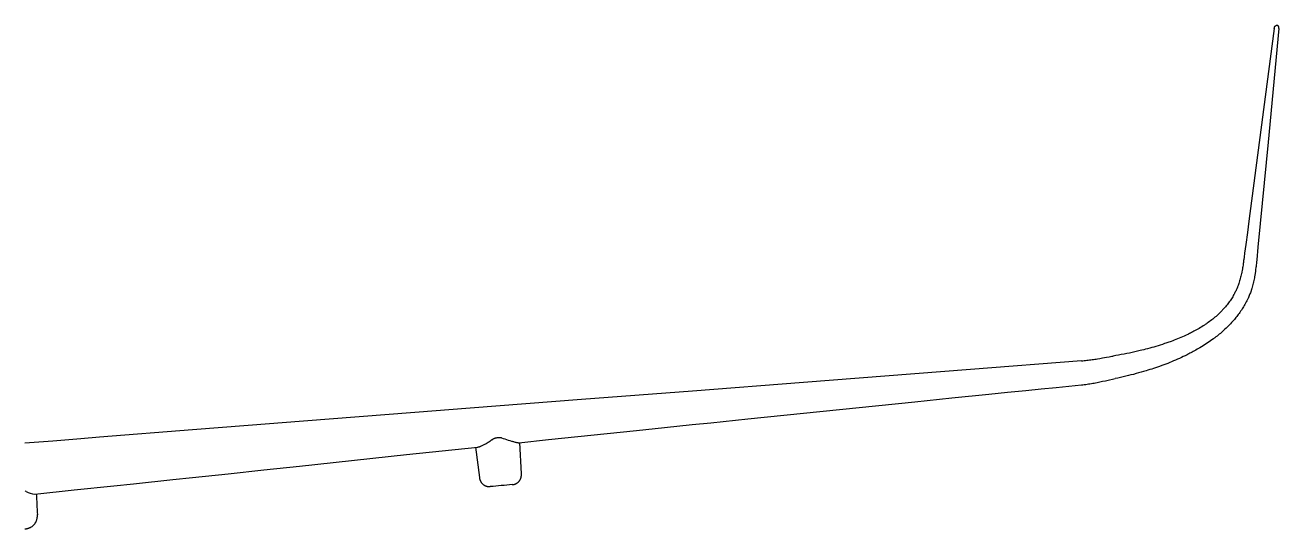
# Model space of a CAD drawing. Extents: x -62750 to 17911, y -49048 to 6133.
# Drawn here: x 8569 to 17911, y -2630 to 1124 of the extents above; entities that cross this region are included whole.
import ezdxf

# ---------------------------------------------------------------- set-up
doc = ezdxf.new("R2010")
doc.units = 0
doc.layers.get('0').update_dxf_attribs({"linetype": 'CONTINUOUS'})

msp = doc.modelspace()

# ---------------------------------------------------------------- linework, layer by layer
at = {"color": 7}
for p, q in [((11925.5, -2022.1), (11953.5, -2246.9)), ((12267.1, -2218.7), (12254.6, -1987.2))]:
    msp.add_line(p, q, dxfattribs=at)
at = {"color": 7, "ltscale": 0.000598643}
msp.add_line((11953.1, -2242.4), (11953.1, -2242.4), dxfattribs=at)
at = {"color": 7, "ltscale": 0.000385296}
msp.add_line((12034.9, -2315.2), (12034.9, -2315.2), dxfattribs=at)
at = {"color": 7, "ltscale": 0.000373114}
msp.add_line((8658.7, -2499.2), (8658.7, -2499.2), dxfattribs=at)
msp.add_line((8658.7, -2499.2), (8658.7, -2499.2), dxfattribs=at)
at = {"color": 7}
for points in [[(17875.8, 1096.9), (17876.4, 1101.1), (17877, 1104.2), (17877.5, 1106.7), (17877.9, 1108.4), (17878.5, 1110), (17879, 1111.2), (17879.5, 1112.2), (17880.1, 1113.2), (17880.8, 1114.2), (17881.5, 1115), (17882.6, 1116), (17883.4, 1116.7), (17884.4, 1117.5), (17885.5, 1118.3), (17886.6, 1119), (17887.8, 1119.8), (17888.9, 1120.5), (17890.2, 1121.2), (17892, 1122.1), (17893.1, 1122.6), (17894.1, 1123), (17895.1, 1123.3), (17895.9, 1123.4), (17896.7, 1123.5), (17897.4, 1123.5)], [(17897.4, 1123.5), (17898.1, 1123.4), (17899.1, 1123.1), (17900.3, 1122.6), (17900.7, 1122.4), (17901, 1122.2), (17901.3, 1122)], [(17910.4, 1099.1), (17910.6, 1101.4), (17910.7, 1103.4), (17910.6, 1105.2), (17910.5, 1106.1), (17910.3, 1107.6), (17910, 1109), (17909.5, 1110.3), (17909, 1111.4), (17908.3, 1112.6), (17907.9, 1113.2), (17907.2, 1114.2), (17906.4, 1115.2), (17905.6, 1116.1), (17903.8, 1118.1), (17901.7, 1120.2), (17900.1, 1121.7)], [(17901.3, 1122), (17901.5, 1121.7), (17901.6, 1121.3), (17901.8, 1120.7), (17901.9, 1120.1)], [(17901.3, 1122), (17901.4, 1121.8), (17901.6, 1121.6), (17901.6, 1121.3), (17901.7, 1120.9), (17901.9, 1120.1)], [(17875.8, 1096.9), (17833.9, 778.7), (17686.8, -336.5), (17675.5, -422.1), (17663.6, -512.4), (17655.4, -575), (17651.3, -606.2), (17649, -623.2), (17647.9, -631.7), (17646.1, -644.4), (17644.7, -654), (17643.3, -663.5), (17641.1, -677.8), (17639.9, -684.9), (17638.7, -692), (17636.7, -703.9), (17634.4, -715.7), (17633.2, -721.6), (17632, -727.5), (17630, -737), (17627.8, -746.4), (17625.6, -755.7), (17623.1, -765), (17621.9, -769.7), (17620.5, -774.3), (17617.9, -783.1), (17615.2, -791.9), (17612.3, -800.6), (17609.3, -809.2), (17606.1, -817.8), (17602.8, -826.3), (17601, -830.6), (17599.3, -834.8), (17596.9, -840.5), (17594.4, -846), (17591.9, -851.6), (17588.9, -857.8), (17585.9, -864), (17582.8, -870.1), (17579.7, -876.2), (17577.5, -880.3), (17575.3, -884.3), (17570.8, -892.3), (17566.2, -900.2), (17561.4, -908), (17556.5, -915.7), (17551.5, -923.4), (17546.3, -931), (17541, -938.5), (17535.6, -945.9), (17530.1, -953.2), (17524.5, -960.4), (17518.7, -967.6), (17512.9, -974.6), (17506.9, -981.6), (17500.9, -988.4), (17496.2, -993.6), (17491.5, -998.6), (17486.8, -1003.7), (17483.2, -1007.4), (17479.6, -1011.1), (17475.9, -1014.8), (17472.3, -1018.4), (17464.8, -1025.6), (17457.3, -1032.7), (17449.6, -1039.7), (17441.9, -1046.6), (17433.9, -1053.4), (17425.9, -1060.1), (17417.8, -1066.7), (17409.6, -1073.2), (17401.3, -1079.6), (17392.9, -1085.8), (17384.4, -1092), (17375.9, -1098.1), (17371, -1101.4), (17366.1, -1104.8), (17361.2, -1108.1), (17356.2, -1111.5), (17346.2, -1118), (17336.1, -1124.3), (17326, -1130.6), (17315.8, -1136.7), (17305.5, -1142.7), (17296.3, -1147.8), (17287.2, -1152.9), (17277.9, -1157.9), (17268.7, -1162.8), (17260.4, -1167.1), (17252.1, -1171.3), (17243.7, -1175.4), (17237.5, -1178.5), (17231.2, -1181.5), (17218.6, -1187.4), (17205.9, -1193.2), (17193.2, -1198.9), (17180.4, -1204.4), (17167.5, -1209.8), (17154.6, -1215.1), (17142.8, -1219.8), (17131, -1224.4), (17119.2, -1228.9), (17107.3, -1233.3), (17099.3, -1236.2), (17091.4, -1239), (17083.4, -1241.8), (17075.4, -1244.6), (17067.3, -1247.4), (17059.3, -1250.1), (17043.1, -1255.4), (17026.9, -1260.6), (17010.7, -1265.6), (16994.4, -1270.5), (16978.9, -1275), (16963.4, -1279.4), (16947.8, -1283.8), (16932.2, -1287.9), (16916.6, -1292), (16903.4, -1295.4), (16890.2, -1298.7), (16877, -1301.9), (16867.1, -1304.2), (16857.2, -1306.6), (16837.3, -1311.1), (16817.2, -1315.5), (16797.1, -1319.8), (16776.9, -1323.9), (16756.7, -1327.9), (16736.5, -1331.7), (16716.1, -1335.5), (16695.8, -1339), (16675.5, -1342.5)], [(17910.4, 1099.1), (17829.3, 251.1), (17771.2, -353.6), (17754, -532.1), (17745, -625.5), (17743.3, -642.8), (17742.5, -651.4), (17741.1, -664.4), (17740.1, -674.1), (17739, -683.8), (17737.3, -698.4), (17736.4, -705.7), (17735.5, -712.9), (17733.7, -725.5), (17732.8, -732), (17731.8, -738.5), (17730.8, -744.5), (17729.8, -750.5), (17728, -760.5), (17726.1, -770.4), (17724.1, -780.4), (17721.9, -790.3), (17720.8, -795.2), (17719.6, -800.1), (17717.2, -809.7), (17714.6, -819.3), (17711.9, -828.8), (17709, -838.3), (17707.5, -843.1), (17706, -847.8), (17704.4, -852.5), (17702.8, -857.2), (17700.3, -864.2), (17697.7, -871.1), (17695.1, -878.1), (17692.3, -885), (17689.5, -892), (17686.5, -898.9), (17683.5, -905.7), (17680.4, -912.6), (17678.3, -917.1), (17676.1, -921.6), (17673.9, -926.1), (17671.7, -930.6), (17667.1, -939.6), (17662.4, -948.4), (17657.5, -957.2), (17652.6, -965.9), (17647.4, -974.6), (17642.1, -983.2), (17636.7, -991.7), (17631.2, -1000.1), (17625.5, -1008.5), (17619.8, -1016.8), (17613.9, -1025), (17607.9, -1033.1), (17601.8, -1041.2), (17596.2, -1048.4), (17590.4, -1055.5), (17584.7, -1062.6), (17578.8, -1069.6), (17572.8, -1076.5), (17569.1, -1080.8), (17565.3, -1085.1), (17557.6, -1093.6), (17549.8, -1101.9), (17541.9, -1110.2), (17533.8, -1118.4), (17525.6, -1126.6), (17517.3, -1134.6), (17508.8, -1142.6), (17500.3, -1150.4), (17491.7, -1158.1), (17483, -1165.7), (17474.2, -1173.2), (17466.1, -1180), (17457.9, -1186.7), (17449.6, -1193.3), (17441.3, -1199.8), (17432.9, -1206.2), (17427.7, -1210.2), (17422.4, -1214.1), (17411.7, -1221.9), (17401, -1229.6), (17390, -1237.2), (17379, -1244.7), (17367.8, -1252.1), (17356.6, -1259.4), (17345.3, -1266.5), (17334, -1273.5), (17322.5, -1280.4), (17312.5, -1286.4), (17302.4, -1292.2), (17292.2, -1298), (17282, -1303.7), (17272.9, -1308.7), (17263.7, -1313.6), (17254.5, -1318.5), (17247.6, -1322.1), (17240.7, -1325.7), (17233.7, -1329.2), (17226.6, -1332.8), (17212.5, -1339.7), (17198.3, -1346.6), (17184, -1353.2), (17169.7, -1359.8), (17155.3, -1366.2), (17140.7, -1372.6), (17126.1, -1378.8), (17111.5, -1384.9), (17096.7, -1390.8), (17082, -1396.7), (17067.2, -1402.4), (17052.2, -1408.1), (17037.2, -1413.6), (17022.1, -1419), (17007.1, -1424.3), (16991.9, -1429.5), (16976.8, -1434.6), (16962.9, -1439.1), (16949, -1443.5), (16935, -1447.9), (16921.1, -1452.2), (16911.8, -1455), (16902.4, -1457.7), (16883.7, -1463.1), (16864.8, -1468.4), (16845.9, -1473.6), (16826.9, -1478.6), (16807.9, -1483.4), (16788.8, -1488.2), (16769.5, -1492.8), (16750, -1497.3), (16730.6, -1501.7), (16711.1, -1506), (16691.6, -1510.1)], [(16438.6, -1377.9), (15611.8, -1442.6), (15197.9, -1474.9), (14783.8, -1507.1), (14369.7, -1539.2), (13541.6, -1603.1), (12713.6, -1666.9), (11885.8, -1730.9), (11471.9, -1763.1), (11058, -1795.3), (10644.2, -1827.7), (10230.4, -1860.3), (9816.6, -1892.9), (9123.1, -1947.7), (8984.3, -1958.7), (8776.1, -1975.3), (8567.9, -1992)], [(16438.6, -1377.9), (16448.7, -1377.1), (16458.8, -1376.2), (16468.8, -1375.2), (16478.8, -1374.1), (16488.8, -1372.9), (16498.7, -1371.6), (16508.6, -1370.3), (16518.5, -1368.9), (16528.4, -1367.4), (16538.2, -1365.9), (16548.1, -1364.4), (16558, -1362.8), (16577.5, -1359.5), (16597, -1356.2), (16626.4, -1351), (16646, -1347.6), (16665.6, -1344.2), (16675.5, -1342.5)], [(12248.9, -1987.8), (12467.8, -1964.8), (12686.8, -1941.8), (12905.9, -1918.9), (13125, -1896), (13332.2, -1874.5), (13539.3, -1853.1), (13677.5, -1838.8), (13953.8, -1810.4), (14368.6, -1767.8), (15198.3, -1682.8), (15474.6, -1654.6), (15750.6, -1626.5), (15888.4, -1612.5), (16026.3, -1598.5), (16139.1, -1587.2), (16251.9, -1575.9), (16345.2, -1566.6), (16438.6, -1557.3)], [(16438.6, -1557.3), (16449.5, -1556.1), (16460.3, -1554.9), (16471, -1553.5), (16481.7, -1552), (16492.3, -1550.4), (16502.9, -1548.7), (16513.4, -1547), (16523.8, -1545.1), (16534.4, -1543.2), (16544.9, -1541.2), (16555.3, -1539.2), (16565.8, -1537.1), (16576.3, -1534.9), (16597.3, -1530.5), (16618.1, -1526), (16649.4, -1519.1), (16670.5, -1514.6), (16691.6, -1510.1)], [(12041, -1970.3), (12045.6, -1967), (12047.9, -1965.4), (12051.5, -1963.1), (12055, -1960.8)], [(12055, -1960.8), (12051.5, -1963.1), (12047.9, -1965.4), (12045.6, -1967), (12041, -1970.3)], [(12055, -1960.8), (12057.4, -1959.2), (12058.5, -1958.5), (12059.7, -1957.8), (12060.7, -1957.3), (12061.8, -1956.8), (12063.1, -1956.2), (12064.5, -1955.7), (12067, -1954.8), (12069.1, -1954.1), (12071.3, -1953.4), (12073.9, -1952.7), (12076.5, -1952), (12080.3, -1951.2), (12082.2, -1950.9), (12085.1, -1950.3)], [(12085.1, -1950.3), (12087.4, -1950), (12088.8, -1949.8), (12092, -1949.3), (12093.9, -1949.1), (12096.1, -1948.9), (12098.3, -1948.8), (12100.4, -1948.7), (12102.2, -1948.7), (12103.9, -1948.7), (12105.6, -1948.7), (12107.1, -1948.8), (12108.6, -1948.9), (12109.9, -1949.1), (12111.4, -1949.3), (12112.8, -1949.6), (12114.2, -1949.9), (12115.7, -1950.3), (12117.1, -1950.7)], [(12119.2, -1951.4), (12131.4, -1955.7), (12143.8, -1960), (12156.3, -1964.1), (12168.6, -1968.1), (12180.5, -1971.8), (12192, -1975.3)], [(8641.4, -2370.6), (8935.5, -2339.9), (9229.5, -2309.1), (9376.4, -2293.7), (9670.1, -2262.7), (9816.9, -2247.2), (10082.8, -2218.9), (10348.5, -2190.6), (10614.2, -2162.2), (11410.8, -2076.9), (11676.3, -2048.6), (11941.9, -2020.4)], [(11938.5, -2020.6), (11939.6, -2020.5), (11940.8, -2020.5), (11943.4, -2020.2), (11946.1, -2019.7), (11949.1, -2019.1), (11952.2, -2018.3), (11954.9, -2017.6), (11957.7, -2016.7), (11960.6, -2015.7), (11962.9, -2014.8), (11965.2, -2014), (11970, -2012), (11975.1, -2009.8), (11980.3, -2007.3), (11985.7, -2004.6)], [(11985.7, -2004.6), (11990, -2002.4), (11994.4, -2000), (11998.9, -1997.4), (12002.3, -1995.5), (12005.7, -1993.4), (12012.6, -1989.2), (12018.9, -1985.2), (12025.2, -1981.1), (12031.5, -1976.8), (12036.3, -1973.6), (12041, -1970.3)], [(12192, -1975.3), (12197.8, -1977), (12203.4, -1978.6), (12208.4, -1979.9), (12213.2, -1981.2), (12219.5, -1982.8), (12225.4, -1984.3), (12230.7, -1985.5), (12235.7, -1986.4), (12240, -1987.2), (12241.9, -1987.5), (12243.7, -1987.7), (12245.8, -1987.9), (12247.5, -1987.9), (12248.3, -1987.9), (12248.9, -1987.8)], [(12199.2, -2300.5), (12201.8, -2300.3), (12204.4, -2299.9), (12207, -2299.5), (12209.6, -2299), (12212.1, -2298.4), (12214.7, -2297.7), (12217.2, -2296.9), (12219.7, -2296.1), (12222.1, -2295.1), (12224.5, -2294.1), (12226.9, -2292.9), (12229.3, -2291.7), (12231.6, -2290.4), (12233.8, -2289), (12236, -2287.5), (12238.2, -2286), (12240.3, -2284.3), (12242.3, -2282.6), (12244.3, -2280.8), (12246.2, -2278.9), (12248, -2276.9), (12249.8, -2274.9), (12251.5, -2272.8), (12253.1, -2270.6), (12254.6, -2268.4), (12256, -2266.1), (12257.4, -2263.7), (12258.7, -2261.3), (12259.9, -2258.9), (12261, -2256.4), (12262, -2253.8), (12262.9, -2251.3), (12263.7, -2248.7), (12264.5, -2246), (12265.1, -2243.4), (12265.7, -2240.7), (12266.2, -2238), (12266.6, -2235.2), (12266.9, -2232.5), (12267.1, -2229.8), (12267.2, -2227), (12267.3, -2224.2), (12267.3, -2221.5), (12267.1, -2218.7)], [(11953.5, -2246.9), (11953.9, -2249.6), (11954.4, -2252.3), (11954.9, -2255), (11955.6, -2257.6), (11956.3, -2260.2), (11957.1, -2262.8), (11958, -2265.4), (11959, -2267.9), (11960.1, -2270.4), (11961.3, -2272.9), (11962.5, -2275.3), (11963.8, -2277.7), (11965.2, -2280), (11966.7, -2282.2), (11968.3, -2284.5), (11969.9, -2286.6), (11971.6, -2288.7), (11973.4, -2290.7), (11975.2, -2292.7), (11977.1, -2294.6), (11979, -2296.4), (11981.1, -2298.2), (11983.1, -2299.9), (11985.2, -2301.5), (11987.4, -2303), (11989.7, -2304.5), (11991.9, -2305.8), (11994.2, -2307.1), (11996.6, -2308.3), (11999, -2309.4), (12001.4, -2310.4), (12003.9, -2311.4), (12006.4, -2312.2), (12008.9, -2312.9), (12011.5, -2313.6), (12014, -2314.1), (12016.6, -2314.6), (12019.2, -2315), (12021.8, -2315.3), (12024.4, -2315.4), (12027, -2315.5), (12029.6, -2315.5), (12032.3, -2315.4), (12034.9, -2315.2)], [(8660.3, -2517), (8660.8, -2523.2), (8660.9, -2524.7), (8660.9, -2525.1), (8660.9, -2525.2), (8660.9, -2525.3), (8660.9, -2525.3), (8660.8, -2525.3), (8660.8, -2525.3), (8660.8, -2525.3), (8660.8, -2525.3), (8660.7, -2525.2), (8660.5, -2524.8)], [(8568.5, -2630.3), (8572, -2630), (8575.5, -2629.5), (8578.9, -2629), (8582.4, -2628.3), (8585.8, -2627.5), (8589.2, -2626.6), (8592.5, -2625.6), (8595.9, -2624.5), (8599.2, -2623.3), (8602.4, -2622), (8605.7, -2620.5), (8608.8, -2618.9), (8611.9, -2617.3), (8615, -2615.5), (8617.9, -2613.6), (8620.8, -2611.6), (8623.7, -2609.4), (8626.4, -2607.2), (8629.1, -2604.9), (8631.7, -2602.5), (8634.2, -2600), (8636.6, -2597.3), (8638.9, -2594.6), (8641.1, -2591.9), (8643.2, -2589), (8645.1, -2586.1), (8647, -2583.1), (8648.8, -2580), (8650.5, -2576.7), (8652.1, -2573.4), (8653.4, -2570.2), (8654.7, -2567.1), (8656, -2563.5), (8657.1, -2559.8), (8657.9, -2556.6), (8658.7, -2553.4), (8659.1, -2551.4), (8659.5, -2549.4), (8659.8, -2547.4), (8660.3, -2543.8), (8660.6, -2540.8), (8660.9, -2536.9), (8661.1, -2533), (8661.1, -2529), (8660.9, -2524.8), (8660.9, -2524.2)]]:
    msp.add_lwpolyline(points, dxfattribs=at)
for centre, radius, start, end in [((12097.1, -2014.3), 66.6, 70.62263, 72.50844), ((12097.1, -2014.3), 66.6, 70.62176, 72.50841), ((22264.5, -115873.7), 114018.3, 95.06456, 95.147479), ((8264.1, -2979.4), 702.6, 63.55744, 64.27053), ((8264.1, -2979.4), 702.6, 63.55744, 64.27059), ((2194485.2, 115775.7), 2189023.3, 183.0938521, 183.0979093)]:
    msp.add_arc(centre, radius, start, end, dxfattribs=at)
msp.add_arc((8648.8, -2234.7), 136.1, 238.16734, 266.90442)

doc.saveas('drawing.dxf')
